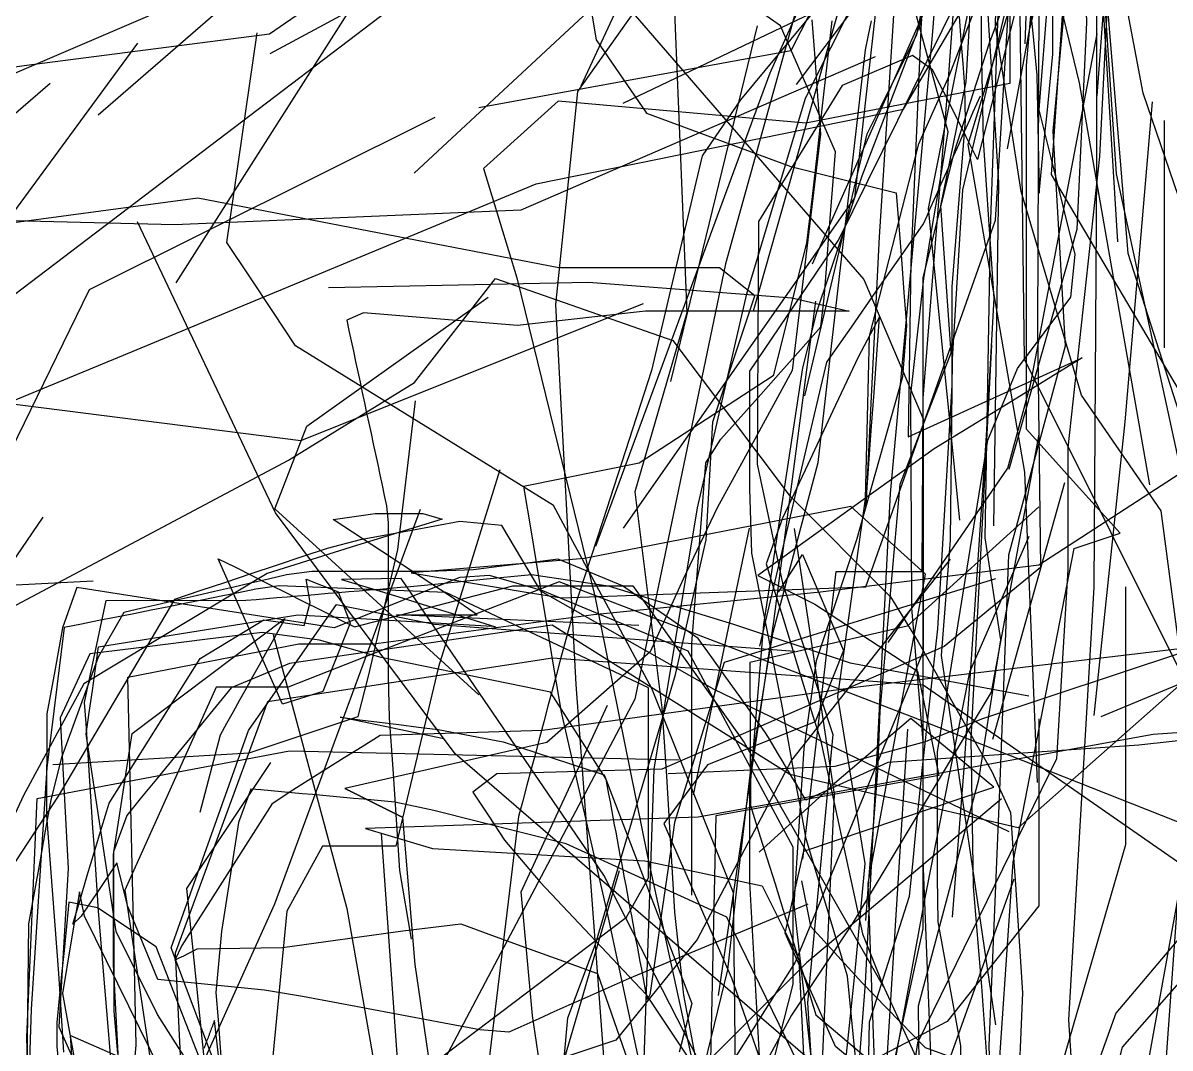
# Model space of a CAD drawing. Header units: metres. Extents: x 30 to 6769, y 117 to 5736.
# Drawn here: x 1704 to 2236, y 3463 to 3938 of the extents above; entities that cross this region are included whole.
import ezdxf

# ---------------------------------------------------------------- set-up
doc = ezdxf.new("R2010")
doc.units = ezdxf.units.M
doc.layers.add('FLOOR_0', color=1, linetype='Continuous')
doc.layers.add('FLOOR_1', color=2, linetype='Continuous')

msp = doc.modelspace()

# ---------------------------------------------------------------- linework, layer by layer
at = {"layer": 'FLOOR_0', "color": 2}
for points in [[(2202.24, 3273.69), (2189.31, 3475.87), (2201.02, 3676.62), (2202.24, 3870.65), (2202.24, 3995.82), (2202.24, 4085.74), (2202.24, 4266.08), (2205.11, 4347.11), (2213.89, 4399.82), (2226.93, 4447.63), (2244.3, 4493.58), (2262.12, 4539.7), (2279.23, 4586.78), (2342.52, 4680.82), (2395.72, 4779.83)], [(2631.46, 4703.76), (2596.62, 4599.19), (2566.48, 4480.37), (2563.85, 4301.31), (2559.3, 4246.77), (2494.57, 4139.09), (2434.92, 4090.27), (2376.76, 3953.09), (2363.2, 3793.13), (2355.06, 3691.31), (2321.49, 3563.09), (2251.45, 3563.09), (2116.49, 3616.41), (1952.99, 3679.11), (1867.69, 3646.15), (1827.24, 3630.18), (1793.87, 3630.18), (1751.4, 3536.01), (1762.27, 3463.95), (1771.11, 3402.04), (1832.51, 3288.35), (1871.15, 3209.3), (1878.87, 3151.32)], [(2569.43, 4563.26), (2597.93, 4381.06), (2579.04, 4275.29), (2474.64, 4164.63), (2372.25, 4042.16), (2363.2, 3875.95), (2340.3, 3726.41), (2315.7, 3652.78), (2273.91, 3553.08), (2211.08, 3478.88), (2171.71, 3368.93), (2148.59, 3243.22)], [(2134.51, 4409.74), (2172.86, 4277.53), (2181.39, 4195.19), (2186.39, 4026.07), (2142.53, 3881.91), (2168.71, 3729.94), (2174.63, 3585.94)], [(2576.61, 4322.02), (2567.75, 4277.72), (2558.9, 4233.41), (2482.69, 4067.45), (2416.85, 3951.89), (2407.63, 3839.05), (2388.75, 3717.98), (2345.13, 3684.41), (2274.66, 3657.02), (2148.74, 3615.39), (2122.61, 3604.79), (2101.67, 3599.08), (2080.74, 3593.37), (2003.54, 3589.93)], [(2154.59, 3705.01), (2156.92, 3864.36), (2148.59, 3993.68), (2149.05, 4137.1)], [(2081.32, 2540.3), (2058.7, 2792.62), (2074.82, 3037.56), (2104.03, 3320.91), (2096.3, 3539.13), (2122.88, 3682.68), (2088.25, 3714.07), (1964.63, 3689.82), (1884.22, 3683.21), (1901.71, 3680.3), (1919.21, 3677.38), (1936.71, 3674.46), (1954.2, 3671.55), (2095.2, 3676.67), (2155.3, 3846.87), (2164.72, 4000.66)], [(2249.19, 3621.14), (2168.69, 3782.34), (2166.3, 3980.1)], [(2324.4, 3614.52), (2221.83, 3603.34), (2105.4, 3595.16), (2067.39, 3577.72), (2065.8, 3580.36), (2064.22, 3583), (2062.63, 3585.65), (2061.05, 3588.29), (2059.46, 3590.93), (2057.88, 3593.57), (2056.29, 3596.22), (2054.71, 3598.86), (2053.12, 3601.5), (2051.54, 3604.14), (2049.95, 3606.79), (2048.37, 3609.43), (2043.1, 3616.91), (2036.69, 3625.89), (2030.28, 3634.86), (2023.87, 3643.84), (2017.46, 3652.82), (1982.27, 3677.15), (1952.39, 3689.52), (1939.34, 3687.89), (1926.29, 3686.26), (1913.24, 3684.62), (1892.65, 3683.86), (1865.46, 3683.86), (1838.27, 3683.86), (1826.51, 3682.27), (1818.13, 3680.34), (1809.74, 3678.4), (1801.36, 3676.47), (1792.98, 3674.53), (1784.59, 3672.6), (1776.21, 3670.66), (1767.83, 3668.73), (1759.44, 3666.79), (1751.06, 3664.86), (1739.08, 3644.13), (1722.13, 3597.5), (1717.19, 3577.88), (1714.57, 3563.5), (1711.96, 3549.11), (1709.35, 3534.73), (1706.73, 3520.35), (1705.96, 3451.36)], [(2158.13, 3578.39), (2067.63, 3502.21), (2047.38, 3481.95), (2032.09, 3466.66), (2016.81, 3451.37), (2001.53, 3436.08), (1960.81, 3412.12), (1837.32, 3409.87), (1799.97, 3425.83), (1791.62, 3438.96), (1783.27, 3452.08), (1774.93, 3465.21), (1766.58, 3478.33), (1747.39, 3516.8), (1733.5, 3608.32), (1734.95, 3618.47), (1736.4, 3628.62), (1737.85, 3638.77), (1739.3, 3648.91), (1831.69, 3663.73), (1921.77, 3658.55)], [(1818.98, 3595.15), (1813.43, 3586.82), (1807.88, 3578.48), (1802.33, 3570.15), (1796.77, 3561.82), (1791.22, 3553.49), (1785.67, 3545.15), (1780.12, 3536.82), (1788.12, 3458.23), (1792.34, 3430.76), (1796.57, 3403.29), (1814.75, 3365.36), (1871.16, 3292.91), (1905.15, 3224.91), (1907.16, 3131.67), (1902.78, 3043.43), (1900.45, 2907.04), (1969.56, 2806.43)], [(2163.8, 3541.11), (2094.94, 3348.63), (2094.94, 3179.68)]]:
    msp.add_lwpolyline(points, dxfattribs=at)
at = {"layer": 'FLOOR_0', "color": 3}
for points in [[(2842.22, 1981.93), (2711.72, 2024.79), (2558.74, 2080.78), (2448.98, 2113.31), (2344.86, 2170.58), (2223.15, 2356.5), (2208.95, 2632.95), (2214.67, 2832.49), (2202.97, 3125.36), (2229.07, 3381.32), (2240.7, 3542.29), (2280.55, 3625.84), (2271.53, 3715.35), (2181.24, 3868.01), (2190.61, 4002.29), (2193.43, 4270.68), (2202.24, 4374.45), (2205.2, 4456.6), (2264.19, 4595.91), (2415.55, 4749.42)], [(2175.88, 4464.79), (2186.46, 4281.82), (2182.12, 4210.45), (2182.12, 4150.52), (2165.63, 3968.83), (2139.98, 3860.91), (2135.18, 3782.4), (2134.23, 3698.37), (2130.12, 3644.94), (2155.3, 3473.42)], [(2216.27, 3400.83), (2249.19, 3583.08), (2232.2, 3711.98), (2195.15, 3765.64), (2167.14, 3860.23), (2155.3, 3937.04), (2156.94, 4018.12), (2180.92, 4151.36), (2207.85, 4353.84)], [(2161.65, 3731.4), (2193.11, 3842.63), (2197.74, 3938.59), (2192.33, 4111.6)], [(2158.66, 4007.67), (2152.89, 3842.79), (2150.32, 3699.48), (2157.59, 3652.18), (2147.48, 3587.14), (2119.51, 3482.22), (2120.85, 3361.51), (2120.68, 3289.41), (2104.23, 3249.89), (2080.74, 3170.76), (2075.95, 3037.96), (2087.86, 2948.59), (2151.34, 2803.35), (2205.33, 2594.68), (2277.84, 2409.02)], [(2138.79, 3707.6), (2124.2, 3852.22), (2155.67, 4008.16)], [(2161.68, 3563.09), (2024.77, 3629.06), (1944.49, 3674.79), (1926.35, 3705.13), (1906.8, 3706.98), (1883.72, 3702.78), (1860.64, 3698.58), (1845.34, 3694.56), (1833.53, 3690.62), (1821.72, 3686.68), (1809.91, 3682.74), (1798.09, 3678.8), (1786.28, 3674.86), (1774.47, 3670.92), (1720.51, 3579.6), (1686.65, 3528.17)], [(2170.75, 3700.04), (2143.27, 3637.2), (2122.56, 3532.37), (2091.27, 3362.28), (2029.44, 3295.19), (1991.66, 3253.94), (1954.16, 3177.47), (1937.85, 3087.17), (1928.58, 3002.38), (1887.68, 2870.29), (1857.13, 2792.56), (1848.15, 2729.51), (1851, 2683.89), (1855.61, 2625.93), (1869.93, 2484.52)], [(2264.28, 3651.99), (2165.78, 3564.97), (2059.9, 3589.66), (1949.71, 3658.99), (1827.86, 3641.16), (1800.78, 3629.82), (1793.86, 3621.36), (1786.94, 3612.9), (1780.02, 3604.44), (1773.1, 3595.98), (1766.18, 3587.52), (1759.26, 3579.06), (1752.35, 3570.6), (1746.2, 3553.8), (1746.43, 3479.82), (1748.07, 3460.14)], [(2037.45, 3197.41), (1953.95, 3386.91), (1940.5, 3477.9), (1937.9, 3506.54), (1935.3, 3535.17), (1975.37, 3621.88)], [(2281.43, 3611.88), (2228.46, 3608.22), (2017.37, 3569.8), (1863.04, 3564.62), (1894.16, 3555.36), (1992.61, 3549.67), (2047.13, 3537.98), (2055.62, 3520.98), (2064.12, 3503.99), (2068.11, 3421.38), (2070, 3389.11), (2071.96, 3361.61), (2073.92, 3334.1), (2054.81, 3310.61), (2017.98, 3290.51), (1878.26, 3282.31), (1826.68, 3291.86), (1826.68, 3239.05), (1935.76, 3074.42), (1983.4, 2877.25), (2002.29, 2742.01)]]:
    msp.add_lwpolyline(points, dxfattribs=at)
at = {"layer": 'FLOOR_0', "color": 7}
for points in [[(1442.98, 4729.54), (1625.05, 4699.95), (1743.54, 4685.92), (1895.1, 4722.36), (1963.69, 4723.89), (2012.04, 4699.47), (2050.52, 4660.98), (2148.4, 4542.96), (2195.54, 4361.85), (2208.98, 4220.33), (2217.7, 4137.45), (2218.63, 4068.9), (2210.62, 4016.8), (2202.24, 3904.59)], [(2290.9, 3209.9), (2317.9, 3418.09), (2276.09, 3646.71), (2216.88, 3831.45), (2202.24, 4006.74), (2196.64, 4233.17), (2203.97, 4413.27), (2323.39, 4559.71), (2492.65, 4707.4)], [(2479.27, 3486.03), (2434.51, 3628.11), (2291.21, 3708.62), (2223.77, 3905.75), (2201.2, 4025.37), (2180.6, 4188.94), (2169.02, 4359.43), (2168.55, 4479.68), (2321.92, 4576.78), (2417.41, 4648.5)], [(2175.38, 3713.91), (2114.37, 3658.44), (2041.29, 3641.58), (2041.66, 3575.32), (2045.45, 3563.18), (2049.24, 3551.04), (2053.04, 3538.9), (2056.83, 3526.76), (2060.62, 3514.62), (2064.41, 3502.48), (2068.2, 3490.34), (2071.99, 3478.2), (2111.57, 3444.64), (2273.74, 3354.83), (2298.52, 3315.87), (2312.17, 3226.67), (2313.92, 3126.16), (2316.25, 3020.87), (2310.53, 2864.96), (2315.94, 2779.43), (2306.24, 2621.06), (2298.24, 2501.02)], [(1745.84, 3446.72), (1739.27, 3526.29), (1738.62, 3535.96), (1737.98, 3545.63), (1737.33, 3555.3), (1736.69, 3564.97), (1736.04, 3574.64), (1735.4, 3584.31), (1734.75, 3593.98), (1734.11, 3603.65), (1733.47, 3613.32), (1732.82, 3622.99), (1742.83, 3670.44), (1807.64, 3670.53), (1812.42, 3670.93), (1817.19, 3671.33), (1821.96, 3671.73), (1826.74, 3672.13), (1831.51, 3672.52), (1836.29, 3672.92), (1841.06, 3673.32), (1845.84, 3673.72), (1850.61, 3674.12), (1855.39, 3674.51), (1860.16, 3674.91), (1864.93, 3675.31), (1869.71, 3675.71), (1874.48, 3676.11), (1879.26, 3676.5), (1884.03, 3676.9), (1895.31, 3677.98), (1917.67, 3680.22), (1940.02, 3682.45), (1975.62, 3677.24), (2033.74, 3659.35), (2087.97, 3641.45), (2170.74, 3626.1)], [(1879.25, 3444.16), (1984.15, 3523.5), (1994.34, 3541.7), (1994.34, 3547.58), (1994.34, 3553.46), (1994.34, 3559.33), (1994.34, 3565.21), (1994.34, 3571.09), (1994.34, 3576.96), (1994.34, 3582.84), (1994.34, 3588.71), (1994.34, 3594.59), (1994.34, 3600.47), (1994.34, 3606.34), (1994.34, 3612.22), (1994.34, 3618.1), (1994.34, 3623.97), (1994.34, 3629.85), (1900.3, 3674.08), (1823.04, 3677.15), (1812.25, 3675.61), (1804.16, 3673.99), (1796.07, 3672.37), (1787.98, 3670.75), (1779.89, 3669.13), (1771.8, 3667.51), (1763.71, 3665.89), (1755.62, 3664.28), (1747.53, 3662.66), (1739.44, 3661.04), (1731.35, 3659.42), (1723.26, 3657.8), (1715.36, 3592.77), (1708.08, 3480.77), (1706.58, 3437.85)], [(2215.66, 3676.69), (2215.66, 3557.03), (2184.54, 3449.66), (2133.59, 3391.19)], [(1996.1, 2687.49), (1960.86, 2878.35), (1952.33, 3025.27), (1898.48, 3176.19), (1838.28, 3335.62), (1773.03, 3509.23), (1808.78, 3610.03), (1849.66, 3668.53), (1895.1, 3659.44), (2062.19, 3646.91)], [(2175.42, 3615.5), (2175.42, 3528.72), (2132.9, 3474.97), (2055.63, 3434.87)], [(2133.17, 1828.59), (2088.62, 2034.47), (2068.11, 2171.35), (2030.29, 2402.07), (1943.56, 2525.47), (1868.29, 2711.76), (1825.59, 2842.21), (1803.12, 2833.78), (1780.66, 2825.35), (1777.16, 2834.03), (1774.47, 2843.44), (1771.78, 2852.84), (1769.1, 2862.25), (1766.41, 2871.66), (1744.74, 3108.14), (1724.23, 3244.27), (1711.54, 3352.99), (1708.12, 3387.22), (1705.96, 3467.72), (1710.81, 3578.58), (1827.83, 3600.58), (2008.5, 3596.39)], [(1779.06, 3429.96), (1732.79, 3523.9), (1730.38, 3535.17), (1726.44, 3511.57), (1722.51, 3487.96), (1729.63, 3448.64)]]:
    msp.add_lwpolyline(points, dxfattribs=at)
at = {"layer": 'FLOOR_0', "color": 1}
for points in [[(2227.45, 2656.56), (2222.36, 2899.15), (2235.78, 3147.43), (2235.78, 3391.17), (2258.26, 3540.1), (2252.77, 3678.13), (2211.4, 3868.3), (2202.21, 4006.36), (2182.22, 4161.56), (2188.83, 4270.59), (2188.83, 4314.73), (2183.47, 4360.21), (2175.79, 4406.28), (2314.62, 4579.94)], [(2189.16, 4339.02), (2176.66, 4243.38), (2182.12, 4147.53), (2202.24, 3992.6), (2211.86, 3836.8)], [(2226.85, 3724.05), (2194.2, 3910.63), (2166.9, 4023.69), (2107.64, 4075.84), (1929.35, 4106.41)], [(2386.52, 3985.5), (2360.86, 3813.04), (2335.86, 3715.89), (2318.19, 3664.03), (2304.01, 3625), (2289.43, 3502.7), (2250.42, 3541.72), (2121.72, 3631.15), (1949.89, 3643.6), (1817.68, 3623.39), (1774.81, 3506.68), (1779.73, 3405.59), (1801.92, 3310.27), (1821.79, 3266.55), (1833.39, 3215.31), (1833.39, 3153.49), (1856.43, 3083.67), (1892.57, 3003.12), (1934.44, 2839.24), (1946.01, 2694), (2025.27, 2517.01)], [(2134.24, 3689.63), (2060.69, 3596.26), (2016.89, 3513.05), (1979.23, 3466.35), (1925.43, 3448.4), (1825.34, 3425.08), (1726.12, 3468.6), (1730.64, 3400.79), (1726.69, 3295.27), (1721.59, 3148.68)], [(2068.22, 3529.56), (1985.42, 3495), (1978.43, 3491.9), (1971.44, 3488.79), (1964.45, 3485.68), (1957.46, 3482.57), (1950.47, 3479.46), (1943.48, 3476.35), (1936.49, 3473.24), (1929.5, 3470.14), (1916.07, 3471.25), (1899.64, 3474.33), (1883.22, 3477.41), (1866.79, 3480.5), (1850.37, 3483.58), (1833.94, 3486.66), (1816.27, 3489.65), (1791.55, 3492.12), (1766.83, 3494.6), (1752.91, 3528.39), (1747.77, 3548.67), (1739.53, 3536.29), (1731.28, 3523.92), (1727.33, 3520.27), (1730.7, 3531.5), (1734.06, 3542.73), (1737.43, 3553.96), (1740.8, 3565.19), (1744.16, 3576.42), (1786.41, 3643.55), (1816, 3661.43), (1834.61, 3658.77), (1837.46, 3669.48), (1835.58, 3680.3), (1850.37, 3674.38), (1855.98, 3659.84), (1843.29, 3628.12), (1824.63, 3622.32), (1794.82, 3689.74), (1802.72, 3685.79), (1810.62, 3681.83), (1818.52, 3677.88), (1826.42, 3673.93), (1834.32, 3669.98), (1842.22, 3666.03), (1850.12, 3662.07), (1858.02, 3658.12), (1931.43, 3677.15), (1945.33, 3677.15), (1959.24, 3677.15), (1973.15, 3677.15), (1987.05, 3677.15), (2038.69, 3604.57), (2103.34, 3491.15)], [(2155.29, 3680.51), (2029.44, 3641.59), (2006.44, 3567.31), (2003.59, 3547.31), (2000.73, 3527.32), (1997.88, 3507.33), (1995.02, 3487.34), (1993.84, 3485.25), (1993.18, 3488.78), (1992.52, 3492.3), (1991.86, 3495.83), (1991.2, 3499.36), (1990.54, 3502.88), (1989.87, 3506.41), (1989.21, 3509.93), (1988.55, 3513.46), (1987.89, 3516.98), (1987.23, 3520.51), (1986.57, 3524.04), (1985.91, 3527.56), (1985.25, 3531.09), (1984.59, 3534.61), (1983.93, 3538.14), (1983.27, 3541.66), (1982.61, 3545.19), (1981.95, 3548.72), (1981.29, 3552.24), (1980.62, 3555.77), (1979.96, 3559.29), (1979.3, 3562.82), (1978.64, 3566.34), (1977.98, 3569.87), (1977.32, 3573.4), (1976.66, 3576.92), (1976, 3580.45), (1975.34, 3583.97), (1974.68, 3587.5), (1948.94, 3627.87), (1870.37, 3643.95), (1841.68, 3652.02), (1815.17, 3655.58), (1788.51, 3652.25), (1761.85, 3648.92), (1735.19, 3645.58), (1721.51, 3615.87), (1725.23, 3546.1), (1720.84, 3472.57), (1732, 3447.45)], [(2300.3, 3655.11), (2091.48, 3630.18), (1945.2, 3610.05), (1869.96, 3607.76), (1861.6, 3602.54), (1853.25, 3597.31), (1844.89, 3592.09), (1836.54, 3586.86), (1828.18, 3581.64), (1819.61, 3575.93), (1798.72, 3543.09), (1777.83, 3510.25), (1774.63, 3503.5), (1776.71, 3504.54), (1778.79, 3505.58), (1780.87, 3506.62), (1782.95, 3507.66), (1785.03, 3508.7), (1824.57, 3509.41), (1880.34, 3517.08), (1907.33, 3520.32), (1923.19, 3514.55), (1939.05, 3508.79), (1954.91, 3503.02), (1970.77, 3497.25), (2007.76, 3390.39)], [(2073.13, 3436.28), (2030.67, 3523.48), (1956.11, 3557.55), (1894.77, 3572.9), (1876.68, 3576.84), (1871.91, 3577.27), (1867.13, 3577.71), (1862.36, 3578.14), (1857.58, 3578.57), (1852.81, 3579.01), (1848.03, 3579.44), (1843.26, 3579.88), (1838.48, 3580.31), (1833.71, 3580.75), (1828.93, 3581.18), (1824.16, 3581.61), (1819.38, 3582.05), (1814.61, 3582.48), (1809.84, 3582.92), (1804.12, 3567.36), (1796.36, 3516.88), (1793.72, 3488.51), (1794.7, 3475.74), (1795.69, 3462.97), (1796.67, 3450.2)]]:
    msp.add_lwpolyline(points, dxfattribs=at)
at = {"layer": 'FLOOR_0', "color": 5}
for points in [[(2169, 3928.62), (2172.06, 4008.74), (2160.1, 4042.65), (2148.14, 4076.55), (2136.18, 4110.46), (2109.59, 4145.71), (2111.84, 4155.82), (2114.08, 4165.93), (2116.33, 4176.03), (2118.57, 4186.14), (2120.82, 4196.25), (2162.25, 4282.04), (2168.71, 4352.03), (2165.3, 4415.91), (2196.22, 4531)], [(2105.46, 3650.86), (2161.03, 3731.74), (2171.6, 3770.51), (2202.41, 3933.29)], [(2233.62, 3787.63), (2233.71, 3893.17)], [(2390.03, 3746.13), (2375.12, 3674.9), (2317.78, 3580.96), (2214.11, 3463.11), (2179.19, 3326.59), (2174.19, 3174.36)], [(2057.52, 3286.57), (2046.94, 3336.28), (2045.63, 3354.7), (2044.31, 3373.12), (2043, 3391.54), (2041.68, 3409.96), (1973.59, 3543), (1879.69, 3680.56), (1852.03, 3680.19), (1866.29, 3675.8), (1880.55, 3671.41), (1894.82, 3667.02), (1909.08, 3662.62), (1923.35, 3658.23)], [(1899.44, 3606.23), (1851.35, 3616.2), (1860.44, 3615.06), (1869.52, 3613.92), (1878.61, 3612.79), (1887.7, 3611.65), (1896.79, 3610.51), (1927.02, 3604.74), (1973.72, 3589.54), (2014.46, 3483.35), (2008.63, 3460.88)], [(1803.14, 3414.37), (1765.93, 3509.67), (1738.86, 3527.72), (1725.49, 3530.36), (1724.38, 3519.2), (1723.26, 3508.04), (1722.15, 3496.88), (1721.03, 3485.72), (1719.92, 3474.57), (1719.95, 3463.42), (1721.06, 3452.3)]]:
    msp.add_lwpolyline(points, dxfattribs=at)
at = {"layer": 'FLOOR_0', "color": 4}
for points in [[(2211.91, 4041.53), (2203.52, 3876.48), (2188.83, 3741.25), (2188.83, 3713.01), (2188.83, 3684.78), (2183.58, 3596.85), (2119.09, 3465.19), (2107.25, 3385.96), (2061.73, 3251.07), (1975.89, 3214.17), (1858.61, 3219.08), (1770.23, 3272.59), (1754.6, 3357.83), (1767.45, 3327.84), (1780.3, 3297.85), (1793.15, 3267.85), (1827.79, 3166.64), (1813.52, 3130.94), (1804.95, 3087.79), (1801.81, 3037.53)], [(2390.56, 4007.54), (2381.64, 3824.74), (2350.56, 3677.39), (2204.21, 3616.44)], [(1821.16, 3152.52), (1816.56, 3324.52), (1798.35, 3340.46), (1780.15, 3356.4), (1763.36, 3380.36), (1753.41, 3427.68), (1756.71, 3464), (1755.62, 3513.97), (1752.91, 3634.89), (1832.12, 3650.31), (1866.78, 3650.31), (1968.85, 3663.87), (2074.07, 3674.39), (2175.46, 3687), (2257.7, 3740.35), (2262.6, 3858.65), (2249.71, 3955.42)], [(1989.92, 3658.81), (1877.53, 3663.73), (1885.63, 3663.73), (1914.9, 3663.73), (1902.35, 3672.36), (1848.14, 3708.01), (1867.6, 3710.7), (1889.73, 3710.7), (1898.72, 3708.1), (1858.95, 3695.86), (1817.45, 3682.94), (1732.45, 3631.79), (1704.42, 3579.86), (1694.74, 3558.89)]]:
    msp.add_lwpolyline(points, dxfattribs=at)
at = {"layer": 'FLOOR_0', "color": 6}
for points in [[(2868.93, 2119.75), (2702.78, 2108.58), (2596.98, 2114.72), (2528.49, 2104.8), (2475.2, 2100.34), (2457.78, 2100.34), (2440.35, 2100.34), (2422.93, 2100.34), (2405.51, 2100.34), (2343.51, 2129.39), (2223.62, 2231.15), (2189.43, 2419.41), (2175.51, 2598.1), (2177.18, 2733.52), (2175.42, 2896.56), (2182.12, 3009.28), (2176.68, 3150.82), (2157.72, 3292.32), (2152.33, 3463.69), (2157.45, 3586.33), (2161.56, 3691.54), (2187.75, 3788.61), (2182.12, 3888.09), (2188.98, 3963.28)], [(2175.42, 3949.23), (2174.82, 3797.21), (2176.22, 3685.74), (2131.44, 3649.08), (2000.61, 3592.14), (1923.94, 3589.93), (1912.84, 3581.4), (1920.23, 3570.3), (1927.63, 3559.21), (1944.03, 3539.62), (1993.11, 3487.77), (2007.08, 3466.8), (2021.05, 3445.83), (2035.03, 3424.87), (2102.68, 3387.12), (2232.7, 3315.6), (2282.72, 3244.11)], [(2201.07, 3617.04), (2215.45, 3753.28), (2228.19, 3901.78)], [(2175.42, 3747.52), (2153.32, 3627.79), (2088.8, 3520.33), (2074.71, 3499.18), (2060.62, 3478.03), (1993.02, 3352.87)], [(2187.37, 3724.98), (2153.9, 3605.86)], [(2051.01, 3451.12), (2061.41, 3492.37), (2061.41, 3496.34), (2061.41, 3500.32), (2061.41, 3504.3), (2061.41, 3508.28), (2061.41, 3512.25), (2061.41, 3516.23), (2061.41, 3520.21), (2061.41, 3524.18), (2061.41, 3528.16), (2061.41, 3532.14), (2061.41, 3536.12), (2061.41, 3540.09), (2061.41, 3544.07), (2061.41, 3548.05), (2061.41, 3552.02), (2061.41, 3556), (2012.68, 3646.85), (1945.34, 3674.87), (1920.63, 3681.93), (1906.81, 3681.04), (1897.1, 3677.15), (1887.38, 3673.27), (1877.67, 3669.38), (1867.96, 3665.49), (1858.24, 3661.6), (1848.53, 3657.72), (1729.22, 3676.37), (1722.56, 3657.75), (1718.92, 3637.74), (1715.29, 3617.74), (1715.19, 3570.6), (1719.81, 3509.61), (1720.62, 3497.39), (1721.44, 3485.18), (1722.25, 3472.97), (1723.07, 3460.75)], [(1750.13, 3427.56), (1746.2, 3501.51), (1746.2, 3527.01), (1746.2, 3552.52), (1754.85, 3608.74), (1825.75, 3662.05), (1822.74, 3656.63), (1819.73, 3651.21), (1816.72, 3645.79), (1813.71, 3640.37), (1810.7, 3634.95), (1807.69, 3629.53), (1804.68, 3624.1), (1801.67, 3618.68), (1798.66, 3613.26), (1795.65, 3607.84), (1786.18, 3571.97)], [(2065.25, 3540.3), (2069.53, 3519.26), (2093.23, 3493.17), (2122.74, 3463), (2269.03, 3409.67), (2322.96, 3256.26)]]:
    msp.add_lwpolyline(points, dxfattribs=at)
at = {"layer": 'FLOOR_1', "color": 4}
for points in [[(1982.55, 3901.12), (2126.2, 3970), (2170.1, 4218.52), (2188.44, 4432.13), (2184.4, 4468.54), (2199.22, 4530.08), (2207.82, 4624.45)], [(2209.08, 4473.36), (2187.02, 4235.52), (2124.31, 4051.54), (2060.45, 3925.43), (1915.62, 3899.02)], [(2143.1, 4127.56), (2105.9, 3998.77), (2089.96, 3857.26), (1982.64, 3703.99)], [(2148.69, 4033.46), (2141.57, 3911.04), (2129.77, 3853.56), (2134.66, 3785.08), (2110.87, 3724.29), (2101.65, 3619.06), (2100.64, 3591.31), (2099.5, 3577.61), (2098.36, 3563.9), (2097.22, 3550.19), (2096.08, 3536.48), (2095.04, 3521.98)], [(2043.55, 3059.63), (2061.55, 3075.63), (2079.54, 3091.63), (2131.98, 3258.26), (2148.59, 3344.03), (2172.11, 3388.63), (2194.6, 3395.18), (2184.78, 3403.61), (2174.95, 3412.04), (2165.12, 3420.46), (2155.3, 3428.93), (2163.49, 3548.95), (2191.8, 3694.52), (2213.09, 3701.62), (2191.4, 3725.74), (2169.7, 3749.86), (2169.61, 3918.59), (2179.56, 4032.84)], [(2014.46, 3533.66), (2014.47, 3650.41), (2015.39, 3662.4), (2016.31, 3674.39), (2017.23, 3686.38), (2018.16, 3698.37), (2019.08, 3710.36), (2020, 3722.35), (2020.92, 3734.33), (2027.95, 3745.18), (2037.22, 3755.6), (2046.48, 3766.03), (2055.74, 3776.46), (2065, 3786.88), (2074.27, 3797.31), (2075.8, 3810.7), (2076.85, 3824.29), (2077.89, 3837.87), (2078.94, 3851.46), (2079.98, 3865.04), (2081.02, 3878.63), (2055.61, 3937.03), (1982.16, 3988.69)], [(1598.72, 3756.44), (1693.96, 3912.34), (1830.59, 3971.11)], [(2109.88, 3970.54), (2101.36, 3839.08), (2097.81, 3768.16), (2095.18, 3714.05), (2096.44, 3731.65), (2097.69, 3749.26), (2098.95, 3766.86), (2100.21, 3784.47), (2101.46, 3802.07), (2091.64, 3783.37), (2079.93, 3758.46), (2068.21, 3733.55), (2056.5, 3708.65), (2048.98, 3687.37), (2052.56, 3675.71), (2056.15, 3664.05), (2059.74, 3652.39), (2063.32, 3640.73), (2066.91, 3629.07), (2070.5, 3617.4), (2074.08, 3605.74), (2093.58, 3515.76), (2102.98, 3491.98), (2111.51, 3473.48), (2120.05, 3454.98)], [(2079.34, 3939.3), (2077.08, 3918.95), (2074.82, 3898.59), (2072.56, 3878.24), (2070.3, 3857.89), (2067.62, 3836.2), (2052.23, 3774.64), (1990.03, 3734.04), (1936.37, 3723.21), (1939.86, 3702.27), (1943.35, 3681.33), (1946.84, 3660.39), (1950.32, 3639.45), (1953.81, 3618.51), (1975.43, 3523.91), (1993.08, 3441.51)], [(2138.88, 3035.12), (2145.56, 3075.17), (2122, 3166.57), (2121.77, 3218.39), (2105.41, 3279.55), (2046.33, 3450.54), (2041.29, 3539.73), (2041.29, 3581.4), (2047.85, 3659.27), (2065.98, 3778.42), (2072.66, 3804.86), (2077.87, 3820.49), (2083.07, 3836.12), (2088.28, 3851.75), (2093.49, 3867.38), (2121.36, 3939.91)], [(1337.38, 2815.59), (1413.17, 3026.47), (1489.21, 3186.24), (1519.28, 3382.6), (1551.1, 3596.32), (1602.63, 3811.83), (1716.9, 3910.45)], [(1950.6, 3406.42), (1956.97, 3476.79), (1969.77, 3510.93), (2006.84, 3636.09), (2021.17, 3698.48), (2024.2, 3753.36), (2033.94, 3782.58), (2043.67, 3811.79), (2027.29, 3824.77), (1990.03, 3824.77), (1952.77, 3824.77), (1785.29, 3857.15), (1637.44, 3837.31)], [(2015.3, 3580.27), (2041.27, 3703.91)], [(1943.8, 3418.09), (1980.91, 3545.16)]]:
    msp.add_lwpolyline(points, dxfattribs=at)
at = {"layer": 'FLOOR_1', "color": 2}
for points in [[(2172.47, 4444.53), (2162, 4280.32), (2139.05, 4143.34), (2120.11, 4075.13), (2091.07, 3975.13), (2042.91, 3804.64)], [(2063.03, 3909.81), (2109.52, 3971.66), (2122.55, 4000.98), (2125.13, 4006.8), (2127.71, 4012.61), (2130.3, 4018.43), (2132.88, 4024.25), (2135.46, 4030.06), (2138.05, 4035.88), (2140.63, 4041.69), (2143.21, 4047.51), (2145.8, 4053.32), (2148.38, 4059.14)], [(2070.1, 3939.84), (2071.46, 3922.15), (2072.82, 3904.46), (2074.18, 3886.76), (2061.02, 3777.09), (2043.64, 3745.22), (2026.27, 3713.35), (2010.38, 3680.25), (1995.11, 3646.64), (1947.25, 3604.47), (1853.52, 3583.21), (1853.66, 3583.14), (1853.8, 3583.07), (1853.94, 3583), (1854.08, 3582.93), (1854.22, 3582.86), (1854.36, 3582.79), (1854.5, 3582.72), (1854.64, 3582.65), (1854.78, 3582.58), (1854.92, 3582.51), (1855.06, 3582.44), (1855.2, 3582.37), (1855.34, 3582.3), (1855.48, 3582.23), (1855.62, 3582.16), (1855.76, 3582.09), (1855.9, 3582.02), (1856.04, 3581.95), (1856.18, 3581.88), (1856.32, 3581.81), (1856.46, 3581.74), (1856.6, 3581.67), (1856.74, 3581.6), (1856.88, 3581.53), (1857.02, 3581.46), (1857.16, 3581.39), (1857.3, 3581.32), (1857.44, 3581.25), (1857.58, 3581.18), (1857.72, 3581.11), (1857.86, 3581.04), (1858, 3580.97), (1858.14, 3580.9), (1858.28, 3580.83), (1858.42, 3580.76), (1858.56, 3580.69), (1858.7, 3580.62), (1858.84, 3580.55), (1858.98, 3580.48), (1859.12, 3580.41), (1859.26, 3580.34), (1859.4, 3580.27), (1859.54, 3580.2), (1859.68, 3580.13), (1859.82, 3580.06), (1859.96, 3579.99), (1860.1, 3579.92), (1860.24, 3579.85), (1860.38, 3579.78), (1860.52, 3579.71), (1860.66, 3579.64), (1860.8, 3579.57), (1860.94, 3579.5), (1861.08, 3579.43), (1861.22, 3579.36), (1861.36, 3579.29), (1861.5, 3579.22), (1861.64, 3579.15), (1861.78, 3579.08), (1861.92, 3579.01), (1862.06, 3578.94), (1862.2, 3578.87), (1862.34, 3578.8), (1862.48, 3578.73), (1862.62, 3578.66), (1862.76, 3578.59), (1862.9, 3578.52), (1863.04, 3578.45), (1863.18, 3578.38), (1863.32, 3578.31), (1863.46, 3578.23), (1863.6, 3578.16), (1863.74, 3578.09), (1863.88, 3578.02), (1864.02, 3577.95), (1864.16, 3577.88), (1864.3, 3577.81), (1864.44, 3577.74), (1864.58, 3577.67), (1864.72, 3577.6), (1864.86, 3577.53), (1865, 3577.46), (1865.14, 3577.39), (1865.28, 3577.32), (1865.42, 3577.25), (1865.56, 3577.18), (1865.7, 3577.11), (1865.84, 3577.04), (1865.98, 3576.97), (1866.12, 3576.9), (1866.26, 3576.83), (1866.4, 3576.76), (1866.54, 3576.69), (1866.68, 3576.62), (1866.82, 3576.55), (1866.96, 3576.48), (1867.1, 3576.41), (1867.24, 3576.34), (1867.38, 3576.27), (1867.52, 3576.2), (1867.66, 3576.13), (1867.8, 3576.06), (1867.94, 3575.99), (1868.08, 3575.92), (1868.22, 3575.85), (1868.36, 3575.78), (1868.5, 3575.71), (1868.64, 3575.64), (1868.78, 3575.57), (1868.92, 3575.5), (1869.06, 3575.43), (1869.2, 3575.36), (1869.34, 3575.29), (1869.48, 3575.22), (1869.62, 3575.15), (1869.76, 3575.08), (1869.9, 3575.01), (1870.04, 3574.94), (1870.18, 3574.87), (1870.32, 3574.8), (1870.46, 3574.73), (1870.6, 3574.66), (1870.74, 3574.59), (1870.88, 3574.52), (1871.02, 3574.45), (1871.16, 3574.38), (1871.3, 3574.31), (1871.44, 3574.24), (1871.58, 3574.17), (1871.72, 3574.1), (1871.86, 3574.03), (1872, 3573.96), (1872.14, 3573.89), (1872.28, 3573.82), (1872.42, 3573.75), (1872.56, 3573.68), (1872.7, 3573.61), (1872.84, 3573.54), (1872.98, 3573.47), (1873.12, 3573.4), (1873.26, 3573.33), (1873.4, 3573.26), (1873.54, 3573.19), (1873.68, 3573.12), (1873.82, 3573.05), (1873.96, 3572.98), (1874.1, 3572.91), (1874.24, 3572.84), (1874.38, 3572.77), (1874.52, 3572.7), (1874.66, 3572.63), (1874.8, 3572.56), (1874.94, 3572.49), (1875.08, 3572.42), (1875.22, 3572.35), (1875.36, 3572.28), (1875.5, 3572.21), (1875.64, 3572.14), (1875.78, 3572.07), (1875.92, 3572), (1876.06, 3571.93), (1876.2, 3571.86), (1876.34, 3571.79), (1876.48, 3571.72), (1876.62, 3571.65), (1876.76, 3571.58), (1876.9, 3571.51), (1877.04, 3571.44), (1877.18, 3571.37), (1877.32, 3571.3), (1877.46, 3571.23), (1877.6, 3571.16), (1877.74, 3571.09), (1877.88, 3571.02), (1878.02, 3570.95), (1878.16, 3570.88), (1878.3, 3570.81), (1878.44, 3570.74), (1878.58, 3570.67), (1878.72, 3570.6), (1878.86, 3570.53), (1879, 3570.46), (1879.14, 3570.39), (1879.28, 3570.32), (1879.42, 3570.25), (1879.56, 3570.18), (1879.7, 3570.11), (1879.84, 3570.04), (1879.98, 3569.97), (1880.12, 3569.9), (1880.26, 3569.83), (1886.02, 3501.52), (1899.01, 3412.82)], [(2046.06, 3649.27), (2077.02, 3780.95), (2088.44, 3797.27), (2099.86, 3813.59), (2111.28, 3829.91), (2121.9, 3845.2), (2123.55, 3848.91), (2125.2, 3852.63), (2126.85, 3856.34), (2128.5, 3860.06), (2130.15, 3863.77), (2131.8, 3867.49), (2133.45, 3871.2), (2135.1, 3874.92), (2136.75, 3878.63), (2138.4, 3882.34), (2140.05, 3886.06), (2141.7, 3889.77), (2143.35, 3893.49), (2145, 3897.2), (2146.65, 3900.92), (2148.3, 3904.63)], [(1915.73, 3626.57), (1821.07, 3712.95), (1835.87, 3751.34), (1920.05, 3811.09)], [(1718.12, 3594.36), (1809.06, 3599.7), (1859.69, 3616.59), (1864.63, 3635.93), (1869.1, 3655.3), (1873.57, 3674.66), (1878.03, 3694.03), (1886.23, 3763.04)], [(1743.15, 3356.75), (1820.97, 3529.68), (1888.56, 3712.73)], [(2054.7, 3674.33), (2065.71, 3691.71), (2084.76, 3647.24), (2071.66, 3614.16), (2021.67, 3594.15), (2001.45, 3566.96), (2017.12, 3531.13), (2032.79, 3495.29), (2053.97, 3434.61), (2068.11, 3374.05), (2068.11, 3344.27), (2068.11, 3314.49), (2065.79, 3265.85), (2067.62, 3108.8), (2100.47, 3059.46), (2139.46, 3072.46), (2147.23, 3077.87), (2112.2, 3072.86), (2077.17, 3067.85), (2026.24, 3037.75)], [(1551.7, 3314.72), (1545.48, 3383.39), (1554.87, 3428.11), (1565.28, 3469.69), (1569.12, 3483.13), (1572.96, 3496.57), (1576.8, 3510.02), (1580.64, 3523.46), (1584.48, 3536.9), (1588.31, 3550.34), (1593.53, 3568.22), (1622.09, 3651.42), (1641.78, 3657.98), (1661.47, 3664.55), (1681.15, 3671.12), (1700.84, 3677.68), (1736.7, 3679.53)], [(1880.33, 3424.71), (1870.58, 3562.44)]]:
    msp.add_lwpolyline(points, dxfattribs=at)
at = {"layer": 'FLOOR_1', "color": 1}
for points in [[(2188.83, 4429.04), (2152.12, 4182.36), (2122.18, 4074.53), (2050.58, 3915.12), (1969.72, 3695.39)], [(2077.84, 3272.04), (2094.94, 3492.76), (2106.68, 3719.98), (2126.12, 3932.62), (2135.18, 4048.2)], [(2084.94, 4024.29), (2030.02, 3826.66), (1987.96, 3624.61), (1879.51, 3418.98), (1751.39, 3248.8), (1629.93, 3110.9), (1463.07, 2984.38), (1369.66, 2862.13), (1437.53, 2709.46), (1554.16, 2614.38), (1695.29, 2576.06), (1811.55, 2578.74), (1892.7, 2593.17), (1963.08, 2554.17), (2129.78, 2448.38), (2285.58, 2357.48), (2503.8, 2315.06), (2569.34, 2314.28), (2590.97, 2312.84), (2612.59, 2311.4), (2634.22, 2309.95), (2655.84, 2308.51), (2783.43, 2314.32), (2879.02, 2308.79)], [(1739.14, 3895.68), (1888.48, 4025.41)], [(2101.98, 3340.32), (2086.68, 3496.02), (2067.49, 3559.8), (2066.07, 3567.61), (2064.65, 3575.42), (2063.23, 3583.23), (2061.81, 3591.05), (2060.39, 3598.86), (2058.97, 3606.67), (2057.55, 3614.48), (2056.14, 3622.29), (2054.72, 3630.1), (2042.27, 3692.39), (2041.29, 3722.38), (2041.29, 3749.59), (2041.29, 3776.8), (2082.47, 3837.57), (2151.12, 3976.6)], [(1384.49, 2510.57), (1376.36, 2613.25), (1333.75, 2763.51), (1331.73, 2866.46), (1334.6, 2898.04), (1338.56, 2940.23), (1375.26, 3028.14), (1458.69, 3075.42), (1565.67, 3124.44), (1584.26, 3320.01), (1578.54, 3537.08), (1581.81, 3666.02), (1602.51, 3722.97), (1755.3, 3786.15), (1942.22, 3863.73), (2112.62, 3898.31), (2148.59, 3959.72)], [(1971.12, 3961.7), (2094.29, 3819.35), (2121.77, 3754.67), (2121.77, 3733.09), (2121.77, 3711.5), (2121.77, 3689.92), (2121.77, 3668.34), (2121.77, 3646.76), (2062.37, 3502.6), (1950.83, 3325.25)], [(2168.59, 3960.25), (2146.92, 3875.09), (2141.73, 3885.48), (2136.54, 3895.86), (2131.34, 3906.25), (2126.15, 3916.64), (2116.74, 3923.26), (2084.22, 3909.32), (2045.31, 3846.23), (2044.76, 3733.58), (2056.48, 3678.51), (2068.19, 3643.38), (2079.89, 3608.25), (2068.11, 3483.67), (2078.77, 3313.63), (2118.08, 3191.13), (2119.79, 3150.17), (2117.63, 3124.25), (2115.47, 3098.34), (2106.48, 3086.04), (2095.88, 3076.95), (2085.28, 3067.86), (2074.68, 3058.77)], [(1928.45, 3250), (2012.68, 3423.53), (2031.19, 3498.99), (2035.99, 3542.18), (2042.07, 3594.64), (2045.46, 3614.98), (2048.85, 3635.32), (2052.24, 3655.66), (2072.99, 3734.47), (2095.05, 3925.98), (2096.39, 3932.67), (2097.73, 3939.35)], [(2034.82, 3438.45), (2033.82, 3534.8), (1995.94, 3629.53), (1950.22, 3714.48), (1830.69, 3788.56), (1820.05, 3804.53), (1809.4, 3820.51), (1798.76, 3836.48), (1812.91, 3933.77)], [(2044.71, 3937.07), (2004.55, 3771.95)], [(1107.46, 2869.09), (1140.34, 2878.06), (1175.54, 2878.68), (1215.3, 2879.06), (1337.84, 2909.9), (1385, 2957.76), (1413.37, 2994.64), (1437.7, 3031.9), (1437.7, 3071.38), (1439.77, 3120.29), (1468.76, 3270.55), (1458.61, 3458.29), (1475.26, 3567.13), (1467.78, 3659.49), (1468.92, 3758.55), (1517.31, 3818.42), (1637.49, 3848.31), (1774.47, 3844.9), (1935.37, 3851.61), (2099.66, 3922.87)], [(2114.47, 3610.76), (2100.17, 3381.42), (1978.15, 3235), (1897.98, 3134.84), (1841.32, 3021.68), (1853.71, 2976.22), (1876.75, 2949.88), (2035.1, 2936.75), (2151.36, 2925.65), (2154.78, 2925.65), (2122.96, 2925.65), (2091.13, 2925.65), (2033.8, 2927.94), (1921.15, 2915.49), (1821.94, 2911.51), (1692.49, 2932.36), (1478.95, 2908.92), (1389.18, 2862.19), (1372.65, 2815.87), (1397.53, 2738.63), (1416.36, 2558.49), (1424.76, 2391.35), (1432, 2324.11), (1458.4, 2178.18)]]:
    msp.add_lwpolyline(points, dxfattribs=at)
at = {"layer": 'FLOOR_1', "color": 7}
for points in [[(2182.12, 4405.43), (2172.53, 4246.43), (2135.45, 4158.47), (2035.64, 4065.36), (1963.02, 3909.06)], [(2175.28, 4200.1), (2161.01, 4157.27), (2146.94, 4118.14), (2134.2, 4103.81), (2121.47, 4089.47), (2108.73, 4075.13), (2095.99, 4060.79), (2003.31, 3978.12), (1885.74, 3868.65)], [(2170.65, 3952.97), (2172.59, 3933.57), (2174.53, 3914.16), (2175.53, 3859.4), (2176.82, 3872.3), (2178.11, 3885.21), (2179.4, 3898.11), (2180.68, 3911.01), (2181.97, 3923.92), (2182.12, 4090.08)], [(2138.19, 3337.61), (2139.22, 3463.68), (2128.74, 3521.34), (2128.47, 3541.79), (2128.47, 3561.26), (2128.47, 3580.73), (2128.47, 3600.19), (2151.75, 3744.86), (2165.5, 3777.99), (2177.9, 3794.53), (2190.3, 3811.08), (2192.31, 3830.99), (2186.72, 3853.36), (2181.13, 3875.73), (2175.54, 3898.1), (2183.84, 4004.68)], [(2122.39, 3974.83), (2116, 3827.46), (2114.76, 3746.36), (2164.41, 3768.94), (2195.5, 3782.94), (2161.22, 3761.83), (2126.93, 3740.72), (2045.04, 3681.99), (2071.56, 3668.72), (2119.17, 3637.63), (2128.99, 3589.19), (2025.65, 3570.44), (2023.09, 3457.16)], [(2127.73, 3397.48), (2121.77, 3549.87), (2121.77, 3701.31), (2121.77, 3769.82), (2121.77, 3786.59), (2121.77, 3803.37), (2121.77, 3820.14), (2136.32, 3878.79), (2152.51, 3929.17), (2157.91, 3943.58)], [(1694.02, 3664.47), (1827.39, 3735.49), (1885.89, 3771.54), (1898.41, 3787.63), (1910.92, 3803.72), (1923.43, 3819.82), (2005.66, 3791.02), (2059.54, 3719.28), (2106.66, 3672.14), (2119.37, 3651.15), (2130.8, 3631.13), (2142.24, 3611.12), (2153.67, 3591.1), (2162.31, 3571.98), (2163.42, 3555.27), (2164.53, 3538.56), (2165.65, 3521.84), (2166.76, 3505.13), (2167.87, 3488.42), (2165.49, 3433.91)], [(1820.26, 3654.69), (1854.41, 3527.55), (1874.15, 3414.92), (1885.82, 3363.01), (1894, 3354.82), (1902.19, 3346.63), (1910.38, 3338.44), (1918.57, 3330.25), (1926.75, 3322.06), (1934.94, 3313.87), (1969.32, 3276.29), (2067.81, 3198.51), (2055.62, 3155.63), (1989.65, 3104.8), (1826.48, 3044.98)]]:
    msp.add_lwpolyline(points, dxfattribs=at)
at = {"layer": 'FLOOR_1', "color": 3}
for points in [[(2172.75, 4251.33), (2037.84, 4158.93), (1938.43, 4066.52), (1874.53, 3974.12), (1775.12, 3817.74)], [(1424.29, 3976.97), (1438.14, 3893.58), (1452.44, 3819.76), (1455.79, 3756.01), (1460.59, 3673.11), (1468.25, 3578.41), (1476.74, 3506.22), (1485.94, 3517.98), (1495.25, 3543.61), (1504.57, 3569.24), (1500.28, 3673.85), (1485.88, 3794.73), (1546.76, 3895.9), (1704.78, 3918.71), (1818.6, 3933.3), (1969.36, 4037.15)], [(2065.99, 3550.34), (2081.34, 3683.86), (2101.33, 3683.86), (2121.33, 3683.86), (2121.77, 3764.3), (2133.09, 3906.1), (2137.98, 3973.65)], [(2088.93, 3965.43), (2037.02, 3902.77), (2019.2, 3876.78), (2016.27, 3864.33), (2013.34, 3851.88), (2010.41, 3839.43), (2007.49, 3826.98), (2004.56, 3814.53), (2001.63, 3802.07), (1998.7, 3789.62), (1995.77, 3777.17), (1973.12, 3707.4), (1959.44, 3665.29), (1957.49, 3657.97), (1955.53, 3650.65), (1953.58, 3643.33), (1951.63, 3636), (1949.68, 3628.68), (1947.73, 3621.36), (1945.78, 3614.04), (1943.82, 3606.71), (1941.87, 3599.39), (1939.92, 3592.07), (1937.97, 3584.74), (1936.02, 3577.42), (1934.06, 3570.1), (1916.59, 3425.81)], [(2107.96, 3454.56), (2121.77, 3518), (2121.77, 3604.92), (2116.54, 3666.81), (2116, 3766.13), (2122.06, 3819.83), (2125.84, 3842.5), (2129.61, 3865.17), (2133.39, 3887.84), (2115.47, 3953.78)], [(1661.04, 3797.61), (1757.55, 3929.03)], [(1671.57, 3684.66), (1735.06, 3814.76), (1895.46, 3894.68)], [(1927.78, 3053.63), (2044.94, 3071.4), (2162.1, 3089.17), (2162.1, 3124.71), (2162.1, 3160.25), (2162.1, 3195.79), (2162.1, 3316.62), (2110.62, 3421.47), (2007.66, 3510.32), (1904.71, 3599.17), (1821.28, 3711.12), (1757.37, 3846.17)], [(2026.88, 3487.18), (2052.44, 3660.67), (2071.9, 3809.29)], [(1866.26, 3054.79), (1873.87, 3068.93), (1881.47, 3083.06), (1965.41, 3109.91), (2112.91, 3106.82), (2167.76, 3147.12), (2174.82, 3210.26), (2163.42, 3345.19), (2153.87, 3422.01), (2148.93, 3491.27), (2145.14, 3537.49), (2144.01, 3606.25), (2153.54, 3788.99)], [(1925.4, 3730.98), (1896.89, 3639.61), (1877.23, 3556.38), (1843.19, 3556.38), (1826.68, 3526.2), (1819.59, 3454.2), (1789.1, 3360.13)], [(1796.8, 3443), (1793.02, 3475.51), (1792.78, 3474.87), (1792.54, 3474.23), (1792.3, 3473.59), (1792.06, 3472.94), (1791.82, 3472.3), (1791.58, 3471.66), (1791.34, 3471.02), (1791.1, 3470.38), (1790.86, 3469.74), (1790.61, 3469.1), (1790.37, 3468.46), (1790.13, 3467.82), (1789.89, 3467.18), (1789.65, 3466.54), (1789.41, 3465.9), (1789.17, 3465.26), (1788.93, 3464.62), (1788.69, 3463.97), (1788.45, 3463.33), (1788.21, 3462.69)]]:
    msp.add_lwpolyline(points, dxfattribs=at)
at = {"layer": 'FLOOR_1', "color": 6}
for points in [[(2202.24, 4253.6), (2171.04, 4167.12), (2151.9, 4102.78), (2148.59, 4055.06), (2148.59, 4028.44), (2148.59, 4001.82), (2148.59, 3928.65), (2149.56, 3884.04), (2150.79, 3865.64), (2152.01, 3847.24), (2153.24, 3828.85), (2154.46, 3810.45), (2151.05, 3746.89), (2141.6, 3606.31), (2140.54, 3592.5), (2139.47, 3578.69), (2138.41, 3564.88), (2137.35, 3551.06), (2136.29, 3537.25), (2135.23, 3523.44)], [(2160.48, 4233.13), (2102.42, 4142.57), (1999.93, 4021.59), (1818.72, 3924.11)], [(2066.92, 3765.38), (2095.81, 3886.9), (2107.28, 3909.85), (2118.75, 3932.79), (2152.77, 4102.31)], [(2160.84, 3879.89), (2171.29, 3935.75), (2181.66, 3977.22), (2200.43, 4098.8)], [(2162, 3975.87), (2162, 3910.3), (2067.35, 3891.94), (1952.48, 3902.05), (1917.76, 3870.83), (1933.36, 3820.1), (1969.44, 3672.33), (1993.86, 3551.59), (2025.21, 3407.99), (2057.87, 3248.45), (2076.53, 3167.79), (2063.63, 3203.92), (2050.73, 3240.05), (1975.01, 3439.96), (1960.81, 3631.41), (1951.35, 3807.76), (1961.61, 3906.62), (2031.64, 4005.5)], [(2005.94, 3954.94), (2012.14, 3803.8), (1988.06, 3720.74), (1992.23, 3687.36), (1996.4, 3653.98), (2000.57, 3620.6), (2002.69, 3588.84), (2004.55, 3557.3), (2006.4, 3525.76), (2010.65, 3487.27), (2021.4, 3429.91)], [(1494.86, 2276.83), (1442.4, 2446.6), (1368.89, 2622.31), (1346.57, 2728.82), (1327.39, 2835.07), (1353.3, 2981.61), (1391.56, 3098.4), (1491.28, 3291), (1523.97, 3422.08), (1557.57, 3604.52), (1688.68, 3803.79), (1873.99, 3944.39)], [(2094.94, 3384.95), (2096.88, 3474.96), (2115.42, 3533.14), (2116.91, 3548.07), (2118.4, 3563.01), (2119.9, 3577.94), (2121.39, 3592.88), (2128.49, 3657.2), (2135.18, 3770.3), (2135.18, 3815.86), (2141.39, 3893.17), (2141.1, 3908.74), (2140.27, 3919.59), (2139.43, 3930.45), (2138.6, 3941.3)], [(1350.7, 2906.25), (1413.83, 3029.25), (1556.8, 3086.2), (1639.19, 3078.23), (1654.13, 3074.49), (1669.06, 3070.76), (1684, 3067.02), (1892.61, 3053.14), (2068.2, 3073.27), (2115.06, 3143.31), (2106.63, 3176.97), (2097.28, 3202.7), (2086.62, 3231.37), (2074.36, 3439.35), (2080.63, 3580.55), (2062.04, 3703.79)]]:
    msp.add_lwpolyline(points, dxfattribs=at)
at = {"layer": 'FLOOR_1', "color": 5}
for points in [[(2143.78, 3992.19), (2070.26, 3826.44)], [(2082.01, 3419.83), (2090.28, 3498.4), (2094.82, 3548.3), (2082.24, 3625.89), (2094.94, 3717.59), (2096.92, 3793.11), (2119.73, 3882.26), (2133.76, 3913.83), (2158.57, 3978.04)], [(1963.69, 3968.53), (1970.01, 3930.56), (1993.5, 3896.52), (2060.33, 3871.74), (2109.29, 3859.61), (2110.47, 3844.19), (2111.66, 3828.78), (2112.84, 3813.37), (2114.03, 3797.95), (2112.24, 3774.17), (2090.9, 3698.57), (2072.16, 3642.34), (2066.34, 3601.79), (2064.08, 3565.55), (2061.81, 3529.32), (2074.82, 3413.04)], [(1401.76, 3051), (1462.38, 3095.49), (1553.08, 3120.91), (1723.22, 3133.34), (1810.41, 3152.91), (1851.42, 3149.49), (1916.95, 3174.55), (1980.77, 3260.71), (1991.16, 3421.74), (1996.95, 3592.18), (2017.14, 3713.38), (2039.95, 3812.72), (2067.22, 3903.49), (2090.64, 3950.36)], [(1845.91, 3815.6), (1966.53, 3818.06), (2060.87, 3810.84), (2087.4, 3804.64), (2073.9, 3804.64), (2060.4, 3804.64), (2046.9, 3804.64), (2033.4, 3804.64), (2019.9, 3804.64), (2006.4, 3804.64), (1992.9, 3804.64), (1933.55, 3797.97), (1862.22, 3803.91), (1854.41, 3800.44), (1855.43, 3795.66), (1856.45, 3790.87), (1857.48, 3786.09), (1858.5, 3781.3), (1859.53, 3776.52), (1860.55, 3771.74), (1861.58, 3766.95), (1862.6, 3762.17), (1863.63, 3757.38), (1864.65, 3752.6), (1865.68, 3747.82), (1866.7, 3743.03), (1867.73, 3738.25), (1868.75, 3733.46), (1869.78, 3728.68), (1870.8, 3723.9), (1871.82, 3719.11), (1872.85, 3714.33), (1873.63, 3706.41), (1873.63, 3688.67), (1873.63, 3670.94), (1873.63, 3653.2), (1873.63, 3635.46), (1874.13, 3615.84), (1875.7, 3592.28), (1877.27, 3568.72), (1878.84, 3545.16), (1884.32, 3513.26)], [(1368.64, 2804.43), (1381.13, 2926.51), (1418.46, 2986.21), (1444.97, 3020.48), (1457.42, 3040.42), (1469.88, 3060.36), (1494.37, 3118.47), (1514.36, 3273.73), (1518.18, 3447.99), (1517.51, 3612.8), (1535.98, 3727.93), (1677.18, 3764.38), (1833.11, 3744.66), (1991.99, 3808.21)], [(1623.03, 3576.18), (1713.57, 3709.02)], [(2191.62, 3371.3), (2081.09, 3463.43), (2057.72, 3516.03), (2066.41, 3554.07), (2154.54, 3583.72), (2116.11, 3615.71), (2080.68, 3585.49), (2045.68, 3553.66)]]:
    msp.add_lwpolyline(points, dxfattribs=at)

doc.saveas('drawing.dxf')
